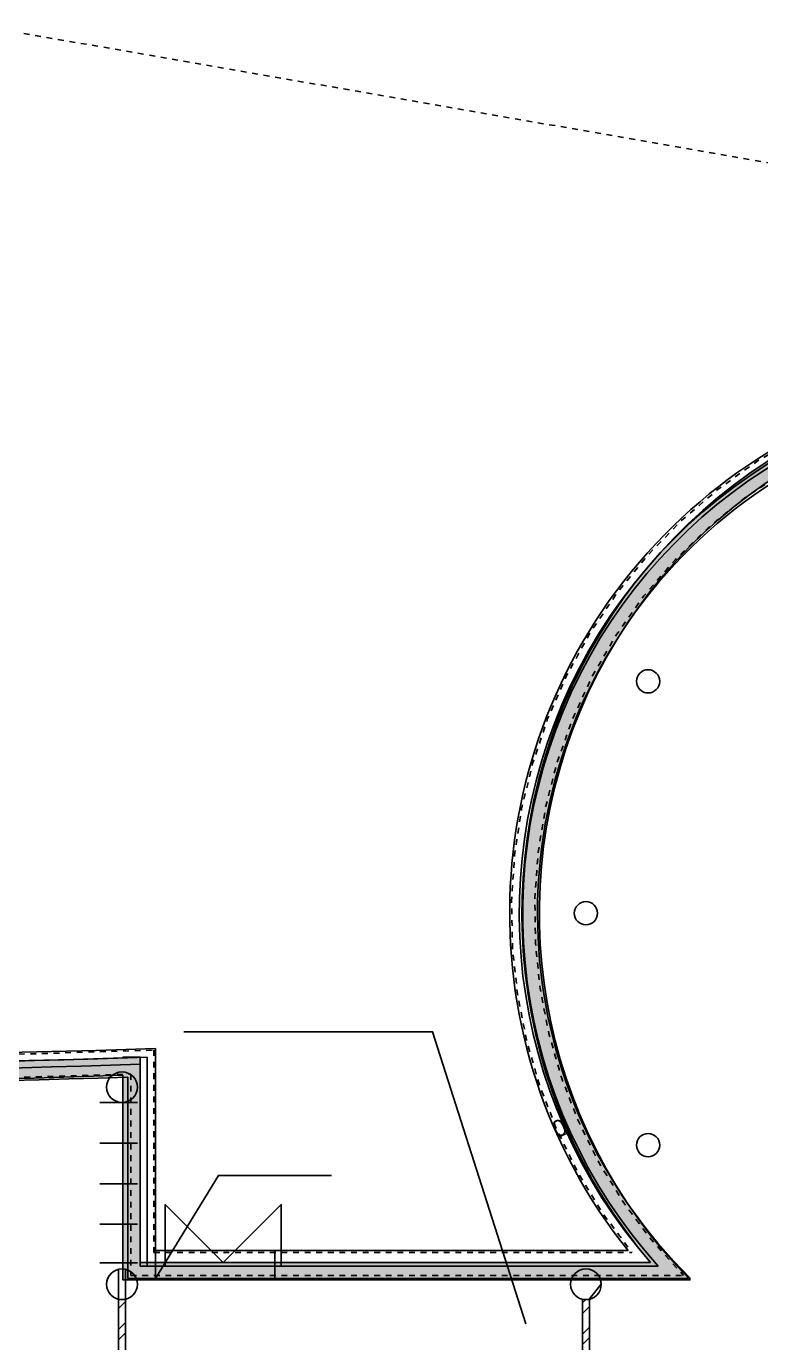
# Model space of a CAD drawing. Header units: metres. Extents: x 183920 to 185578, y 20757 to 21440.
# Drawn here: x 184481.72 to 184494.38, y 20992.95 to 21015.66 of the extents above; entities that cross this region are included whole.
import ezdxf

# ---------------------------------------------------------------- set-up
doc = ezdxf.new("R2010")
doc.units = ezdxf.units.M
for name, pattern in [('Path offset', [0.022225, 0.00635, -0.003175, 0.00635, -0.003175, 0, -0.003175]), ('RayonDimensionSideLines', [0.02, 0, -0.02]), ('Style_13', [0]), ('Style_25', [4.7625e-07, 3.175e-07, -1.5875e-07]), ('Style_8', [0]), ('Style_9', [0]), ('Wall Style 01', [0])]:
    doc.linetypes.add(name, pattern=pattern)
for name, color, linetype, true_color in [('brick', 12, 'Continuous', 0xbd0000), ('COLON', 5, 'Continuous', 0x0000ff), ('DRAW', 7, 'Continuous', 0xffffff), ('Glass', 4, 'Continuous', 0x00ffff), ('MONOLIT', 7, 'Continuous', 0x691639), ('OBORUD', 7, 'Continuous', 0x83639d), ('Sanita', 4, 'Continuous', 0x00ffff), ('SENDVICH', 2, 'Continuous', 0xffff00), ('TEXT', 2, 'Continuous', 0xffff00), ('WALL', 7, 'Continuous', 0x000000), ('Walls', 7, 'Continuous', 0x68db4c), ('Zoning', 7, 'Continuous', 0x47d2e2)]:
    doc.layers.add(name, color=color, linetype=linetype, true_color=true_color)
doc.styles.add('Style_39', font='', dxfattribs={"height": 0.288})
doc.styles.get('Style_39').set_extended_font_data('arial')
doc.dimstyles.new('Style_19', dxfattribs={"dimtxt": 0.288, "dimasz": 0.002, "dimexe": 0.002, "dimexo": 0, "dimgap": 0.001, "dimtad": 0, "dimtih": 1, "dimtoh": 1, "dimdec": 0, "dimrnd": 1, "dimzin": 0, "dimdsep": 46, "dimtxsty": 'Style_39', "dimcen": 0.09, "dimadec": 0, "dimazin": 0, "dimtfac": 1, "dimtdec": 4, "dimtix": 1, "dimtofl": 0, "dimtmove": 2, "dimatfit": 3, "dimfxl": 1, "dimtolj": 1, "dimtzin": 0, "dimlwd": 5, "dimlwe": 5, "dimarcsym": 0})

# ---------------------------------------------------------------- blocks, each defined once
blk = doc.blocks.new('*D89')
at = {"layer": 'Defpoints', "color": 0}
for p in [(184491.0485839128, 20996.55113223814), (184490.8931264549, 20996.49430825983), (184490.8985718672, 20996.48241989462)]:
    blk.add_point(p, dxfattribs=at)
at = {"layer": 'MONOLIT', "color": 0, "linetype": 'RayonDimensionSideLines', "lineweight": 5}
for p, q in [((184490.8977389903, 20996.48423822246), (184490.892293578, 20996.49612658766)), ((184491.0477510359, 20996.55295056597), (184491.0423056237, 20996.56483893117))]:
    blk.add_line(p, q, dxfattribs=at)
at = {"layer": 'MONOLIT', "color": 0, "lineweight": 5}
blk.add_line((184491.0413201727, 20996.56218772645), (184490.8949447827, 20996.49514113673), dxfattribs=at)
at = {"layer": 'MONOLIT', "color": 0}
for points in [[(184490.8948059699, 20996.49544419137), (184490.8950835955, 20996.49483808209), (184490.8931264549, 20996.49430825983)], [(184491.0414589856, 20996.56188467181), (184491.0411813599, 20996.56249078109), (184491.0431385006, 20996.56302060335)]]:
    blk.add_solid(points, dxfattribs=at)
at = {"layer": 'MONOLIT', "color": 0, "insert": (184490.9077489031, 20996.660493199), "char_height": 0.288, "attachment_point": 5, "rotation": 204.6099349615606, "style": 'Style_39'}
blk.add_mtext('\\A1;0 ', dxfattribs=at)

msp = doc.modelspace()

# ---------------------------------------------------------------- hatches: boundary and pattern name
at = {"layer": 'DRAW'}
h = msp.add_hatch(dxfattribs=at)
h.set_pattern_fill('PATTERN_0', color=256, scale=0.04, style=0, pattern_type=2)
h.set_pattern_definition([(45, (-3.600000000000116, 82), (-0.2694076836320746, 0.2694076836320746), []), (45, (-3.420394800000009, 82), (-0.2694076836320746, 0.2694076836320746), [])])
edge = h.paths.add_edge_path(flags=0)
edge.add_arc((184483.3674337186, 20993.96154259396), 0.2650000000539876, 256.913895242013, 283.086104757987, ccw=False)
edge.add_line((184483.3074337186, 20993.70342440393), (184483.3074337186, 20989.61966078389))
edge.add_arc((184483.3674337186, 20989.36154259386), 0.2650000000539876, 76.91389524201298, 103.08610475798702, ccw=False)
edge.add_line((184483.4274337187, 20989.61966078389), (184483.4274337187, 20993.70342440393))
edge.add_line((184483.4274337187, 20993.70342440393), (184483.4274337187, 20993.70342440393))
edge = h.paths.add_edge_path(flags=0)
edge.add_line((184486.8034337187, 20989.42154259391), (184483.6255519087, 20989.42154259391))
edge.add_arc((184483.3674337187, 20989.361542594), 0.2649999999934678, -1.9098308712273138e-08, 13.086104738998472, ccw=False)
edge.add_arc((184483.3674337187, 20989.36154259382), 0.2649999999820389, -13.086104739281893, 1.8595187611936126e-08, ccw=False)
edge.add_line((184483.6255519087, 20989.30154259391), (184486.7314337186, 20989.30154259391))
edge.add_line((184486.7314337186, 20989.30154259391), (184486.8034337187, 20989.42154259391))
edge.add_line((184486.8034337187, 20989.42154259391), (184486.8034337187, 20989.42154259391))
edge = h.paths.add_edge_path(flags=0)
edge.add_arc((184491.3674337186, 20989.361542594), 0.2649999999935949, 166.9138952610046, 180.0000000190951, ccw=False)
edge.add_line((184491.1093155287, 20989.42154259391), (184486.8034337187, 20989.42154259391))
edge.add_line((184486.8034337187, 20989.42154259391), (184486.7314337186, 20989.30154259391))
edge.add_line((184486.7314337186, 20989.30154259391), (184491.1093155287, 20989.30154259391))
edge.add_arc((184491.3674337186, 20989.36154259382), 0.2649999999824341, 179.9999999814146, 193.0861047392721, ccw=False)
edge.add_line((184491.1024337187, 20989.36154259391), (184491.1024337187, 20989.36154259391))
edge = h.paths.add_edge_path(flags=0)
edge.add_arc((184491.3674337186, 20993.96154259396), 0.2650000000539876, 256.913895242013, 283.086104757987, ccw=False)
edge.add_line((184491.3074337186, 20993.70342440393), (184491.3074337186, 20989.61966078389))
edge.add_arc((184491.3674337186, 20989.36154259386), 0.2650000000539875, 76.91389524201293, 103.08610475798702, ccw=False)
edge.add_line((184491.4274337187, 20989.61966078389), (184491.4274337187, 20993.70342440393))
edge.add_line((184491.4274337187, 20993.70342440393), (184491.4274337187, 20993.70342440393))
at = {"layer": 'Walls', "transparency": 33554483}
h = msp.add_hatch(color=256, dxfattribs=at)
edge = h.paths.add_edge_path(flags=0)
edge.add_arc((184499.5604693503, 21000.36235075962), 9.296671861014548, 85.38311528636518, 220.4036428593833, ccw=False)
edge.add_line((184500.3087832481, 21009.6288567895), (184500.2764847936, 21009.33048470486))
edge.add_arc((184499.5604693503, 21000.36235075962), 8.996671861014535, 85.43519023739039, 224.678472361665)
edge.add_line((184493.163262489, 20994.03654259391), (184492.7478150407, 20994.03654259391))
edge.add_arc((184499.5604693501, 21000.36235075978), 9.296671861005914, 220.4036428607459, 222.8778739979375, ccw=False)
edge.add_line((184492.4810807014, 20994.33654259391), (184492.4810807014, 20994.33654259391))
h = msp.add_hatch(color=256, dxfattribs=at)
edge = h.paths.add_edge_path(flags=0)
edge.add_arc((184477.7270536855, 21156.71350802558), 159.2481253655851, 248.6581787509293, 272.0351734044439)
edge.add_line((184483.3824336098, 20997.56583411746), (184483.3824335997, 20997.86602383002))
edge.add_arc((184477.7270536855, 21156.71350802559), 158.9481253655945, 248.65817875092858, 272.03901622472284, ccw=False)
edge.add_line((184419.8808729068, 21008.665117536), (184419.7716935491, 21008.38568978531))
edge.add_line((184419.7716935491, 21008.38568978531), (184419.7716935491, 21008.38568978531))
msp.add_hatch(color=256, dxfattribs=at).paths.add_polyline_path([(184483.3824335994, 20997.8765015231), (184483.3824335997, 20997.86602383002), (184483.3824336098, 20997.56583411746), (184483.3824337187, 20994.33654259391), (184483.6824337186, 20994.33654259391), (184483.6824335994, 20997.87650153321), (184483.3824335994, 20997.8765015231)], flags=0)
h = msp.add_hatch(color=256, dxfattribs=at)
edge = h.paths.add_edge_path(flags=0)
edge.add_line((184483.3824337187, 20994.33654259391), (184483.3824337288, 20994.03654259391))
edge.add_line((184483.3824337288, 20994.03654259391), (184492.7478150407, 20994.03654259391))
edge.add_arc((184499.5604693501, 21000.36235075978), 9.296671861005914, 220.4036428607459, 222.8778739979375, ccw=False)
edge.add_line((184492.4810807014, 20994.33654259391), (184483.6824337186, 20994.33654259391))
edge.add_line((184483.6824337186, 20994.33654259391), (184483.3824337187, 20994.33654259391))
edge.add_line((184483.3824337187, 20994.33654259391), (184483.3824337187, 20994.33654259391))

# ---------------------------------------------------------------- linework, layer by layer
at = {"layer": 'brick', "linetype": 'Style_13'}
for points in [[(184483.6324337187, 20994.33154259391), (184483.3074337186, 20994.33154259391)], [(184483.3074337186, 20989.61154259391), (184483.3074337186, 20994.21154259391)], [(184483.4274337187, 20989.61154259391), (184483.4274337187, 20994.21154259391)], [(184491.3074337186, 20993.71154259391), (184491.3074337186, 20989.61154259391)], [(184491.4274337187, 20993.71154259391), (184491.4274337187, 20989.61154259391)]]:
    msp.add_lwpolyline(points, dxfattribs=at)
at = {"layer": 'COLON', "linetype": 'Style_13'}
for points in [[(184492.2392297779, 21004.36154278429, 0.9999999999999999), (184492.6392297779, 21004.36154278429, 0.9999999999999999), (184492.2392297779, 21004.36154278429)], [(184491.1674337187, 21000.36154259391, 0.9999999999999999), (184491.5674337187, 21000.36154259391, 0.9999999999999999), (184491.1674337187, 21000.36154259391)], [(184483.1024337187, 20997.36154259391, 0.9999999999999999), (184483.6324337187, 20997.36154259391, 0.9999999999999999), (184483.1024337187, 20997.36154259391)], [(184492.2392311989, 20996.36154278429, 0.9999999999999999), (184492.6392311988, 20996.36154278429, 0.9999999999999999), (184492.2392311989, 20996.36154278429)], [(184483.1024337187, 20993.96154259391, 0.9999999999999999), (184483.6324337187, 20993.96154259391, 0.9999999999999999), (184483.1024337187, 20993.96154259391)], [(184491.1024337187, 20993.96154259391, 0.9999999999999999), (184491.6324337187, 20993.96154259391, 0.9999999999999999), (184491.1024337187, 20993.96154259391)]]:
    msp.add_lwpolyline(points, format="xyb", close=True, dxfattribs=at)
at = {"layer": 'Glass', "linetype": 'Style_13'}
for points in [[(184508.2056552394, 21002.72973749293, 1.259238274677374), (184492.4810807014, 20994.33654259391)], [(184508.1476996885, 21002.71420835537, 1.268745543058792), (184492.6145930047, 20994.27654259391)]]:
    msp.add_lwpolyline(points, format="xyb", dxfattribs=at)
at = {"layer": 'Glass', "linetype": 'Style_9'}
msp.add_lwpolyline([(184483.9474337187, 20994.06154259391), (184485.0311844357, 20995.83997514599), (184486.9811844357, 20995.83997514599)], dxfattribs=at)
at = {"layer": 'Glass', "linetype": 'Style_13'}
for points in [[(184486.1138075055, 20994.33654259391), (184486.1138075055, 20995.33654259391), (184485.1138075055, 20994.33654259391), (184484.1138075055, 20995.33654259391), (184484.1138075055, 20994.33654259391)], [(184483.8024337187, 20994.33654259391), (184492.4810807014, 20994.33654259391)], [(184483.8024337187, 20994.27654259391), (184492.6145930047, 20994.27654259391)], [(184484.1138075055, 20994.33654259391), (184484.1138075055, 20994.27654259391)], [(184486.1138075055, 20994.33654259391), (184486.1138075055, 20994.27654259391)]]:
    msp.add_lwpolyline(points, dxfattribs=at)
at = {"layer": 'MONOLIT', "linetype": 'Style_13'}
for points in [[(184492.0944145065, 20994.54154259391, -1.75997382303686), (184507.9474337187, 20996.73486164664)], [(184493.1733068959, 20994.06154259391, -1.901123834106664), (184507.4674337186, 20996.83348151542)], [(184419.8808729068, 21008.665117536, 0.101015751091681), (184483.9474337187, 20998.03114844763)], [(184419.7562272218, 21008.19886049844, 0.1001653328900629), (184483.4674337186, 20997.53388090235)]]:
    msp.add_lwpolyline(points, format="xyb", dxfattribs=at)
at = {"layer": 'MONOLIT', "linetype": 'Style_25'}
for points in [[(184507.9169525904, 20996.73981043439, 1.76771185495016), (184492.1571133058, 20994.51154033079)], [(184507.5169525904, 20996.82197207412, 1.884290546136499), (184493.0523155234, 20994.11154033079)], [(184419.9013130734, 21008.62541666183, 0.1009155918912349), (184483.9174355909, 20998.00025984464)], [(184419.7974436161, 21008.23687641353, 0.1002069372333994), (184483.5174328808, 20997.58584383068)]]:
    msp.add_lwpolyline(points, format="xyb", dxfattribs=at)
for points in [[(184483.9174328808, 20998.00025974521), (184483.9174328808, 20994.51154033079)], [(184483.5174328808, 20997.58584383068), (184483.5174328808, 20994.11154033079)], [(184483.9174328808, 20994.51154033079), (184492.1571133058, 20994.51154033079)], [(184483.9174328808, 20994.51154033079), (184492.1571133058, 20994.51154033079)], [(184483.5174328808, 20994.11154033079), (184493.0523155234, 20994.11154033079)]]:
    msp.add_lwpolyline(points, dxfattribs=at)
at = {"layer": 'MONOLIT', "linetype": 'Style_13'}
for points in [[(184483.9474337187, 20994.06154259391), (184483.9474337187, 20998.03114844763)], [(184483.4674337186, 20994.06154259391), (184483.4674337186, 20997.53388090235)], [(184483.9474337187, 20994.54154259391), (184492.0944145065, 20994.54154259391)], [(184483.4674337186, 20994.06154259391), (184493.1733068959, 20994.06154259391)]]:
    msp.add_lwpolyline(points, dxfattribs=at)
at = {"layer": 'OBORUD', "linetype": 'Style_13'}
msp.add_lwpolyline([(184507.4674337186, 20996.83348151542, 1.901127303873702), (184493.1733309239, 20994.06154259391)], format="xyb", dxfattribs=at)
for points in [[(184491.6128415425, 20994.06154259391), (184493.1733068959, 20994.06154259391)], [(184491.6324337187, 20993.96154259391), (184491.6128415425, 20994.06154259391)], [(184491.4274337187, 20993.71154259391), (184491.6324337187, 20993.96154259391)], [(184491.4274337187, 20989.61966078389), (184491.4274337187, 20993.71154259391)]]:
    msp.add_lwpolyline(points, dxfattribs=at)
at = {"layer": 'Sanita', "linetype": 'Style_13'}
for points in [[(184483.6324337187, 20997.09654259391), (184482.9831052393, 20997.09654259391)], [(184483.6324337187, 20996.39654259391), (184482.9831052393, 20996.39654259391)], [(184483.6324337187, 20995.69654259391), (184482.9831052393, 20995.69654259391)], [(184483.6324337187, 20994.99654259391), (184482.9831052393, 20994.99654259391)], [(184483.6324337187, 20994.33154259391), (184482.9831052393, 20994.33154259391)]]:
    msp.add_lwpolyline(points, dxfattribs=at)
at = {"layer": 'SENDVICH', "linetype": 'Style_13'}
for points in [[(184419.8402284442, 21008.39691987736, 0.1004987626390519), (184483.6824337186, 20997.75642721026)], [(184419.8831156546, 21008.50899434896, 0.1006919142365487), (184483.8024337187, 20997.88077170794)]]:
    msp.add_lwpolyline(points, format="xyb", dxfattribs=at)
for points in [[(184483.8024337187, 20994.27654259391), (184483.8024337187, 20997.88077170794)], [(184483.6824337186, 20994.27654259391), (184483.6824337186, 20997.75642721026)], [(184483.6824337186, 20994.27654259391), (184483.8048658263, 20994.27654259391)]]:
    msp.add_lwpolyline(points, dxfattribs=at)
at = {"layer": 'TEXT', "linetype": 'Style_13'}
msp.add_lwpolyline([(184490.3318424835, 20993.27791410994), (184488.723125653, 20998.31800828714), (184484.433125653, 20998.31800828714)], dxfattribs=at)
at = {"layer": 'WALL', "linetype": 'Style_8'}
msp.add_lwpolyline([(184486.0028075055, 20994.54154259391), (184486.0028075055, 20994.06154259391)], dxfattribs=at)
at = {"layer": 'Walls', "linetype": 'Wall Style 01'}
for points in [[(184492.4810807014, 20994.33654259391, -0.6683082030722205), (184500.3087832481, 21009.6288567895)], [(184492.7478150407, 20994.03654259391), (184493.163262489, 20994.03654259391, -0.6952982220932852), (184500.2764847936, 21009.33048470486)], [(184483.3824335997, 20997.86602383002, -0.1023735534542394), (184419.8808729068, 21008.665117536), (184419.7716935491, 21008.38568978531, 0.1023566102878851), (184483.3824336098, 20997.56583411746)]]:
    msp.add_lwpolyline(points, format="xyb", dxfattribs=at)
for points in [[(184483.3824335997, 20997.86602383002), (184483.3824335994, 20997.8765015231), (184483.6824335994, 20997.87650153321), (184483.6824337186, 20994.33654259391)], [(184483.3824336098, 20997.56583411746), (184483.3824337187, 20994.33654259391)], [(184483.3824337187, 20994.33654259391), (184483.3824337288, 20994.03654259391), (184492.7478150407, 20994.03654259391)], [(184483.6824337186, 20994.33654259391), (184492.4810807014, 20994.33654259391)]]:
    msp.add_lwpolyline(points, dxfattribs=at)
at = {"layer": 'Zoning', "linetype": 'Path offset'}
msp.add_lwpolyline([(184509.8871510413, 20788.87506204954), (184509.5545236203, 21010.69525130818), (184333.908734791, 21041.19555882676), (184235.3295923039, 21041.19555882386), (184235.3293761996, 20813.00077257849), (184509.8871510413, 20788.87506204954)], close=True, dxfattribs=at)

# ---------------------------------------------------------------- dimensions: what is measured, and where the dimension line sits
at = {"layer": 'MONOLIT'}
dim = msp.add_linear_dim(base=(184490.8931264549, 20996.49430825983), p1=(184491.0485839128, 20996.55113223814), p2=(184490.8985718672, 20996.48241989462), angle=204.60993497468348, dimstyle='Style_19', override={"dimpost": ' ', "dimfxl": 0.01107615165220031, "dimfxlon": 1}, dxfattribs=at)
dim.commit()
dim.dimension.update_dxf_attribs({"geometry": '*D89', "text_midpoint": (184490.9077489031, 20996.660493199), "dimtype": 161, "text_rotation": -155.3900650384394})

doc.saveas('drawing.dxf')
